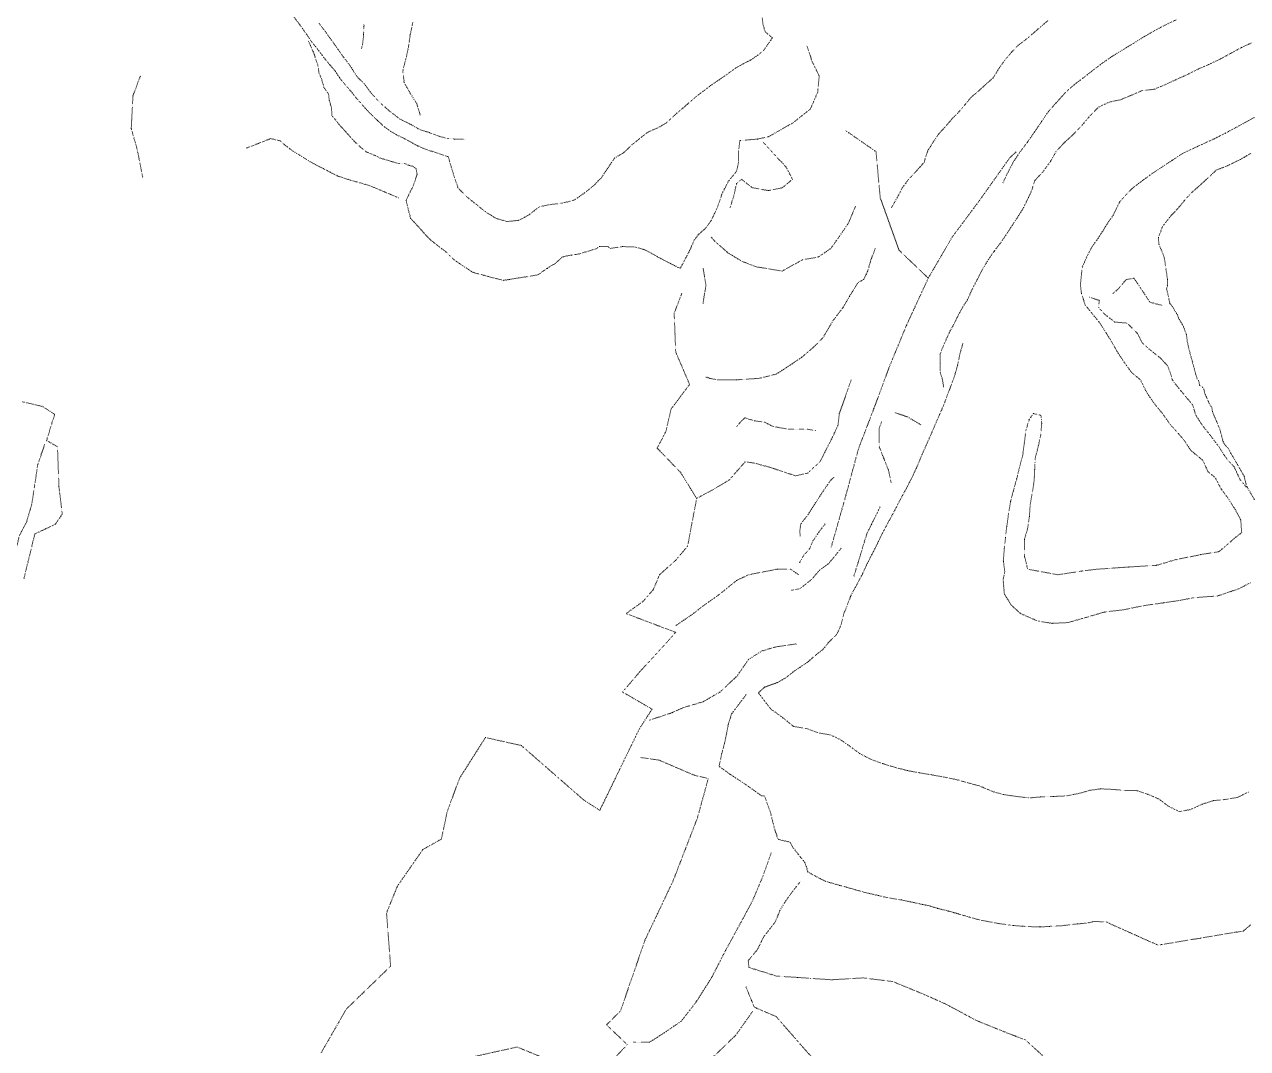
# Model space of a CAD drawing. Extents: x 682410 to 689460, y 7661803 to 7669124.
# Drawn here: x 683998.5 to 684431.4, y 7665201.2 to 7665563.8 of the extents above; entities that cross this region are included whole.
import ezdxf

# ---------------------------------------------------------------- set-up
doc = ezdxf.new("R2010")
doc.units = 0
doc.header["$MEASUREMENT"] = 0
doc.linetypes.add('DOT', pattern=[0.25, 0, -0.25])
doc.layers.add('02 TOE_Line', color=1, linetype='DOT', lineweight=20)

msp = doc.modelspace()

# ---------------------------------------------------------------- linework, layer by layer
at = {"layer": '02 TOE_Line'}
for points in [[(684092.9, 7665567.78, 4162.32), (684096.03, 7665563.64, 4162.95), (684098.41, 7665560.27, 4163.87), (684100.11, 7665557.78, 4164.41), (684102.29, 7665555.01, 4165.07), (684104.62, 7665551.93, 4165.77), (684106.99, 7665549.07, 4166.51), (684108.64, 7665547.19, 4167.02), (684110.05, 7665544.88, 4167.32), (684112.24, 7665542.26, 4168.05), (684114.34, 7665539.84, 4168.37), (684116, 7665537.71, 4168.83), (684117.88, 7665535.62, 4169.18), (684119.58, 7665533.64, 4169.58), (684121.62, 7665531.62, 4169.86), (684123.5, 7665529.77, 4170.32), (684125.56, 7665527.85, 4170.63), (684127.95, 7665526.09, 4170.89), (684130.39, 7665524.64, 4171.13), (684132.89, 7665523.48, 4171.31), (684135.1, 7665522.25, 4171.39), (684137.76, 7665520.82, 4171.52), (684140.36, 7665519.66, 4171.67), (684144.81, 7665518.23, 4172), (684148.49, 7665517, 4172.23), (684150.49, 7665510.33, 4172.99), (684152.01, 7665505.88, 4172.95), (684155.02, 7665502.86, 4172.89), (684158.47, 7665500.06, 4172.84), (684161.61, 7665497.54, 4172.7), (684165.46, 7665495.15, 4172.7), (684169.4, 7665494.04, 4172.6), (684173.51, 7665494.49, 4172.51), (684177.16, 7665496.44, 4172.32), (684180.67, 7665499.24, 4172.31), (684184.6, 7665500.08, 4172.29), (684188.81, 7665500.54, 4172.29), (684192.99, 7665501.56, 4172.2), (684196.53, 7665503.99, 4172.2), (684199.79, 7665506.58, 4172.19), (684202.66, 7665509.49, 4172.16), (684204.99, 7665512.93, 4172.06), (684207.36, 7665516.52, 4171.88), (684210.58, 7665518.37, 4172.25), (684213.55, 7665521.21, 4172.24), (684218.94, 7665525.56, 4172.36), (684223.45, 7665527.59, 4172.52), (684225.69, 7665528.94, 4172.26), (684228.94, 7665531.95, 4172.38), (684233.08, 7665535.48, 4172.45), (684236.29, 7665538.32, 4172.45), (684241.4, 7665542.17, 4172.55), (684246.86, 7665545.9, 4172.65), (684250.61, 7665548.63, 4172.67), (684255.52, 7665551.23, 4172.81), (684258.43, 7665553.15, 4172.96), (684260.32, 7665554.86, 4172.86), (684263.26, 7665559.09, 4172.84), (684260.73, 7665561.19, 4172.8), (684259.97, 7665563.62, 4172.82), (684259.65, 7665566.3, 4172.82)], [(684102.77, 7665564.22, 4163.82), (684104.81, 7665561.55, 4164.39), (684106.59, 7665559.07, 4164.96), (684108.56, 7665556.32, 4165.63), (684111.36, 7665552.35, 4166.55), (684113.91, 7665549, 4167.32), (684116.15, 7665545.42, 4168.13), (684118.84, 7665542.74, 4168.62), (684121.42, 7665539.28, 4169.32), (684124.24, 7665536.22, 4169.89), (684127.65, 7665533.19, 4170.44), (684131.42, 7665530.34, 4171), (684135.38, 7665528.34, 4171.29), (684138.08, 7665526.76, 4171.57), (684141.91, 7665525.49, 4171.88), (684145.25, 7665524.23, 4172.17), (684148.22, 7665523.46, 4172.19), (684150.84, 7665523.23, 4172.22), (684154.69, 7665523.24, 4172.34)], [(684117.83, 7665555.15, 4165.78), (684117.9, 7665555.52, 4165.77), (684118.23, 7665557.25, 4165.74), (684118.44, 7665558.78, 4165.65), (684118.55, 7665560.23, 4165.57), (684118.62, 7665562.3, 4165.39), (684118.65, 7665563.24, 4165.31), (684118.72, 7665563.84, 4165.26)], [(684135.97, 7665564.51, 4173.47), (684135.03, 7665560.13, 4173.53), (684134.44, 7665555.81, 4173.59), (684133.53, 7665551.67, 4173.59), (684132.43, 7665547.31, 4173.45), (684132.92, 7665543.27, 4173.46), (684135.08, 7665539.41, 4173.46), (684137.35, 7665535.8, 4173.45), (684138.64, 7665531.67, 4173.35)], [(684305.44, 7665499, 4135.4), (684307.44, 7665502.5, 4135.38), (684309.25, 7665506, 4135.38), (684311.5, 7665509, 4135.48), (684314.31, 7665512, 4135.29), (684316.94, 7665515, 4135.34), (684318.19, 7665519, 4135.4), (684320.06, 7665522, 4135.38), (684322.06, 7665525, 4135.54), (684324.38, 7665527.5, 4135.5), (684326.94, 7665530.5, 4135.3), (684329.38, 7665533, 4135.26), (684331.5, 7665535.5, 4135.23), (684333.56, 7665538, 4135.13), (684335.94, 7665540, 4135.39), (684338.69, 7665542.5, 4135.42), (684341.44, 7665545, 4135.49), (684343.62, 7665548.5, 4135.47), (684345.75, 7665551.5, 4135.2), (684347.94, 7665554, 4135.1), (684350.31, 7665556.5, 4135.09), (684353, 7665558.5, 4135.19), (684355.94, 7665561, 4135.21), (684358.81, 7665563.5, 4135.46), (684361.19, 7665565.5, 4135.57)], [(684406.2, 7665565.46, 4118.78), (684402.32, 7665563.62, 4118.55), (684398.44, 7665561.57, 4118.31), (684394.67, 7665559.39, 4118.08), (684390.94, 7665557.07, 4117.84), (684383.36, 7665552.43, 4116.64), (684380.08, 7665550.15, 4116.48), (684376.83, 7665547.69, 4116.31), (684373.27, 7665544.9, 4116.13), (684370.03, 7665542.44, 4115.96), (684366.97, 7665539.7, 4115.8), (684360.97, 7665533, 4114.89), (684358.5, 7665529.37, 4114.66), (684355.98, 7665525.66, 4114.42), (684353.54, 7665522.14, 4114.2), (684351.01, 7665518.82, 4113.98), (684348.62, 7665515.23, 4113.75), (684346.39, 7665510.99, 4113.49), (684344.86, 7665507.74, 4113.3)], [(684275.46, 7665556.29, 4168.57), (684277.37, 7665550.57, 4165.33), (684279.83, 7665545.61, 4163.18), (684279.29, 7665539.82, 4160.34), (684276.67, 7665533.82, 4158.21), (684270.61, 7665529.03, 4158.07), (684261.9, 7665524.07, 4158.08), (684257.96, 7665523.23, 4158.63), (684251.74, 7665522.72, 4161.36), (684251.31, 7665519.07, 4159.32), (684251.27, 7665514.9, 4157.07), (684250.62, 7665511.97, 4155.28), (684247.55, 7665508.07, 4154.83), (684245.44, 7665503.89, 4153.74), (684243.73, 7665498.94, 4152.11), (684241.63, 7665494.42, 4150), (684239.47, 7665491.51, 4148.48), (684236.99, 7665489.38, 4147.64), (684236.94, 7665489.3, 4147.62), (684236.94, 7665489.29, 4147.62), (684236.91, 7665489.26, 4147.62), (684236.48, 7665488.63, 4147.51), (684235.6, 7665487.55, 4147.28), (684235.04, 7665486.14, 4147.08), (684234.7, 7665485.5, 4147.05), (684234.34, 7665484.48, 4146.87), (684233.91, 7665483.65, 4146.67), (684233, 7665481.91, 4146.27), (684232.6, 7665481.14, 4146.09), (684230.94, 7665477.97, 4145.35), (684230.88, 7665477.84, 4145.32), (684230.7, 7665477.53, 4145.25), (684229.79, 7665477.82, 4145.88), (684227.95, 7665478.77, 4147.32), (684222.67, 7665481.5, 4151.45), (684222.54, 7665481.56, 4151.55), (684219.32, 7665483.43, 4154.07), (684218.08, 7665483.97, 4154.94), (684217.91, 7665484.08, 4155.08), (684214.61, 7665485.02, 4157.11), (684214.28, 7665485.03, 4157.27), (684210.47, 7665485.18, 4159.08), (684210.29, 7665485.2, 4159.17), (684210.22, 7665485.19, 4159.19), (684206.42, 7665484.59, 4160.39), (684205.75, 7665484.48, 4160.61), (684205.07, 7665485.17, 4161.3), (684202.02, 7665485.23, 4162.59), (684201.43, 7665484.8, 4162.57), (684200.88, 7665484.39, 4162.55), (684198.13, 7665483.59, 4162.52), (684198.08, 7665483.58, 4162.52), (684194.41, 7665482.45, 4162.43), (684192.09, 7665482.16, 4162.4), (684191.16, 7665482.04, 4162.38), (684189.19, 7665481.53, 4162.34), (684188.82, 7665481.45, 4162.34), (684187.52, 7665480.21, 4162.23), (684186.52, 7665479.28, 4162.16), (684185.7, 7665478.78, 4162.11), (684183.38, 7665477.39, 4162.02), (684182.47, 7665476.76, 4161.97), (684181.62, 7665476.13, 4161.9), (684181.02, 7665475.7, 4161.86), (684180.2, 7665475.14, 4161.82), (684173.5, 7665474.06, 4161.69), (684172.07, 7665473.84, 4161.67), (684170.05, 7665473.53, 4161.64), (684168.11, 7665473.21, 4161.59), (684163.91, 7665474.26, 4161.58), (684161.59, 7665474.9, 4161.62), (684160.99, 7665475.06, 4161.62), (684157.96, 7665475.83, 4161.62), (684157.29, 7665476.01, 4161.63), (684153.36, 7665478.59, 4161.73), (684152.73, 7665479.01, 4161.74), (684150.54, 7665480.52, 4161.84), (684150.22, 7665480.79, 4161.88), (684148.78, 7665482.22, 4162.1), (684147.52, 7665483.47, 4162.29), (684146.38, 7665484.29, 4162.28), (684143.94, 7665486.19, 4162.27), (684143.64, 7665486.43, 4162.27), (684143.29, 7665486.7, 4162.27), (684142.48, 7665487.34, 4162.27), (684141.86, 7665487.88, 4162.3), (684140.94, 7665488.89, 4162.36), (684139.25, 7665490.75, 4162.48), (684138.08, 7665492.04, 4162.56), (684135.21, 7665495.14, 4162.72), (684135.17, 7665495.27, 4162.72), (684134.63, 7665497.28, 4162.87), (684133.61, 7665501.4, 4163.18), (684133.59, 7665501.53, 4163.19), (684135.04, 7665504.55, 4164.82), (684135.97, 7665506.27, 4165.82), (684137.47, 7665510.7, 4168.22), (684137.14, 7665512.75, 4169.12), (684135.97, 7665513.6, 4168.98), (684134.68, 7665513.92, 4169.01), (684132.72, 7665514.7, 4168.85), (684130.72, 7665514.59, 4168.74), (684128.72, 7665515.21, 4168.64), (684126.91, 7665515.76, 4168.39), (684124.42, 7665516.51, 4168.03), (684122.83, 7665517.33, 4167.72), (684119.46, 7665518.71, 4167.74), (684116.66, 7665521.05, 4167.39), (684114.21, 7665523.54, 4166.95), (684112.6, 7665525.43, 4166.68), (684109.98, 7665528.27, 4166.02), (684107.3, 7665531.64, 4165.66), (684107.21, 7665534.31, 4165.67), (684106.41, 7665536.93, 4165.68), (684106.15, 7665539.17, 4165.71), (684104.48, 7665541.59, 4165), (684103.78, 7665544.22, 4164.87), (684102.76, 7665546.68, 4164.8), (684102.35, 7665549.39, 4164.84), (684100.93, 7665553.66, 4164.63), (684098.91, 7665558.19, 4164.35)], [(684323.9, 7665435.47, 4106.45), (684323.42, 7665438.23, 4106.49), (684322.62, 7665440.89, 4106.64), (684322.7, 7665443.84, 4106.59), (684322.58, 7665446.99, 4106.78), (684323.53, 7665449.5, 4106.64), (684325.03, 7665452.85, 4106.86), (684325.95, 7665454.91, 4106.89), (684327.39, 7665457.46, 4106.84), (684328.68, 7665460.15, 4107.08), (684330.5, 7665463.56, 4107.23), (684332.36, 7665466.4, 4107.43), (684333.65, 7665469.41, 4107.69), (684335.63, 7665473.26, 4107.89), (684337.69, 7665477.24, 4108.28), (684339.46, 7665480.2, 4108.42), (684341.76, 7665483.54, 4108.74), (684344.15, 7665486.64, 4109.07), (684346.25, 7665489.75, 4109.3), (684348.44, 7665493.13, 4109.61), (684350.48, 7665496.22, 4109.86), (684352.21, 7665499, 4109.89), (684353.88, 7665502.52, 4110.33), (684354.94, 7665504.76, 4110.77), (684356.16, 7665508.61, 4111.03), (684358.74, 7665511.28, 4111.3), (684361.73, 7665515.4, 4111.58), (684363.8, 7665519.03, 4111.82), (684366.8, 7665522.19, 4112.14), (684369.88, 7665524.99, 4112.32), (684372.84, 7665528.09, 4112.56), (684375.45, 7665531.21, 4112.85), (684378.54, 7665534.42, 4113.14), (684382.45, 7665536.33, 4113.39), (684386.4, 7665537.13, 4113.67), (684390.21, 7665538.7, 4113.89), (684394.11, 7665540.4, 4114.15), (684398.3, 7665540.83, 4114.3), (684402.19, 7665542.44, 4114.58), (684406.08, 7665544.25, 4114.83), (684410.09, 7665546.07, 4115.14), (684413.96, 7665548.01, 4115.42), (684417.94, 7665549.74, 4115.75), (684421.9, 7665551.63, 4115.98), (684425.78, 7665553.77, 4116.23), (684429.41, 7665555.7, 4116.53), (684433.18, 7665557.42, 4116.92)], [(684040.36, 7665509.75, 4155.07), (684038.43, 7665519.49, 4154.72), (684036.31, 7665527.03, 4154.99), (684036.9, 7665538.57, 4155.12), (684039.54, 7665545.55, 4156.24)], [(684432.49, 7665366.17, 4093.42), (684428.37, 7665364.04, 4093.02), (684425.16, 7665362.94, 4093.16), (684420.74, 7665361.45, 4093.14), (684417.26, 7665361.26, 4093.39), (684412.11, 7665360.8, 4093.45), (684407.07, 7665359.84, 4093.35), (684401.68, 7665359.04, 4093.5), (684396.84, 7665358.36, 4093.78), (684392.7, 7665357.65, 4093.8), (684387.26, 7665356.54, 4093.61), (684380.82, 7665355.79, 4093.9), (684373.16, 7665353.55, 4094.29), (684367.78, 7665352.05, 4094.17), (684362.24, 7665351.78, 4094.46), (684357.15, 7665352.63, 4094.66), (684351.17, 7665355.2, 4095.19), (684347.77, 7665358.31, 4095.77), (684345.37, 7665362.15, 4096.5), (684344.92, 7665367.32, 4097.37), (684345.52, 7665370.06, 4098.91), (684345, 7665373.85, 4099), (684345.35, 7665378.14, 4099.43), (684345.77, 7665382.14, 4099.88), (684346.23, 7665386.13, 4100.32), (684346.85, 7665390.64, 4100.78), (684347.58, 7665394.92, 4101.18), (684348.57, 7665398.82, 4101.51), (684349.78, 7665403.08, 4101.93), (684350.76, 7665407.15, 4102.31), (684351.86, 7665411.37, 4102.78), (684352.43, 7665415.6, 4103.13), (684352.99, 7665420.05, 4103.44), (684354.15, 7665423.98, 4103.56), (684355.7, 7665426.07, 4103.72), (684358.32, 7665425.4, 4103.61), (684358.59, 7665422.54, 4103.29), (684358.24, 7665418.41, 4103.23), (684357.39, 7665414.58, 4103.12), (684356.28, 7665410.18, 4103.03), (684356.09, 7665406.11, 4102.92), (684355.91, 7665402.19, 4102.84), (684355.26, 7665398.04, 4102.55), (684354.51, 7665393.68, 4102.38), (684354.24, 7665389.61, 4102.19), (684353.61, 7665385.43, 4101.93), (684352.46, 7665381.47, 4101.63), (684352.55, 7665375.39, 4101.43), (684353.63, 7665370.96, 4101.27), (684364.29, 7665368.98, 4101.25), (684372.64, 7665370.27, 4101.38), (684378.23, 7665370.97, 4101.23), (684389.36, 7665371.73, 4101.43), (684399.28, 7665372.33, 4101.2), (684405.7, 7665374.26, 4101), (684414.85, 7665376.11, 4100.76), (684421.3, 7665377.17, 4100.94), (684423.73, 7665379.18, 4101.01), (684426.77, 7665381.91, 4100.55), (684429.37, 7665383.88, 4100.44), (684429.06, 7665388.41, 4100.35), (684427.15, 7665391.97, 4100.33), (684424.51, 7665396.14, 4100.36), (684422.08, 7665399.4, 4100.4), (684420.01, 7665403.37, 4100.5), (684417.48, 7665405.42, 4100.61), (684415.62, 7665409.5, 4100.79), (684411.4, 7665412.98, 4100.99), (684409.05, 7665416.52, 4101.22), (684406.91, 7665419.05, 4101.4), (684404.16, 7665422.11, 4101.57), (684401.07, 7665426.41, 4101.77), (684398.42, 7665429.59, 4101.96), (684395.82, 7665433.46, 4102.17), (684393.47, 7665438.05, 4102.43), (684390.32, 7665440.67, 4102.73), (684387.74, 7665444.27, 4103.07), (684385.43, 7665447.78, 4103.42), (684383.45, 7665451.3, 4103.69), (684381.29, 7665454.77, 4104.04), (684379.15, 7665458.15, 4104.37), (684376.55, 7665461.33, 4104.7), (684374, 7665464.49, 4105.09), (684372.66, 7665468.62, 4106.48), (684372.29, 7665471.68, 4106.95), (684372.94, 7665477.9, 4107.8), (684374.64, 7665481.75, 4108.99), (684376.29, 7665484.94, 4109.26), (684378.41, 7665487.91, 4109.66), (684380.18, 7665490.66, 4109.97), (684382.2, 7665493.93, 4110.31), (684383.78, 7665496.04, 4110.58), (684386.12, 7665500.9, 4111.29), (684389.02, 7665504.18, 4111.72), (684390.8, 7665505.91, 4111.84), (684394.63, 7665508.83, 4112.56), (684397.96, 7665511.23, 4112.92), (684401.48, 7665513.54, 4113.21), (684404.92, 7665515.82, 4113.56), (684408.41, 7665518.13, 4113.98), (684412.52, 7665520.06, 4114.37), (684416.31, 7665521.79, 4114.68), (684420.01, 7665523.5, 4114.97), (684423.65, 7665525.36, 4115.23), (684427.36, 7665527.34, 4115.53), (684431.21, 7665529.43, 4115.83), (684435.23, 7665531.63, 4116.22)], [(684318.44, 7665474, 4110.37), (684308.09, 7665483.89, 4133.03), (684301.42, 7665502.46, 4147.9), (684299.94, 7665518.78, 4155.09), (684289, 7665526.36, 4156.89)], [(684130.93, 7665502.43, 4163.16), (684125.69, 7665504.66, 4163.13), (684120.8, 7665506.7, 4163.13), (684117.24, 7665507.75, 4163.08), (684113.37, 7665508.85, 4163.03), (684109.46, 7665510.1, 4162.98), (684104.3, 7665512.76, 4162.93), (684099.92, 7665515.03, 4162.94), (684095.81, 7665517.61, 4162.97), (684093.39, 7665519.05, 4162.98), (684090.38, 7665521.36, 4163), (684089.13, 7665522.57, 4163.02), (684085.72, 7665523.43, 4163), (684077.04, 7665520.01, 4161.88)], [(684248.31, 7665499, 4155.01), (684249.56, 7665503, 4154.12), (684250.56, 7665507.5, 4154.38), (684252.31, 7665509, 4154.45), (684256.12, 7665506, 4153.99), (684261.87, 7665505, 4153.99), (684266.75, 7665506, 4154.29), (684270.38, 7665509, 4154.99), (684268.31, 7665513, 4156.18), (684266.69, 7665515, 4156.56), (684265.56, 7665516, 4156.96), (684260.12, 7665522, 4157.96)], [(684349.53, 7665518.69, 4110.63), (684347.19, 7665516.5, 4110.6), (684336.94, 7665502, 4110.57), (684326.88, 7665488.5, 4110.36), (684318.44, 7665474, 4110.37), (684310.81, 7665457.5, 4110.47), (684304.81, 7665443, 4110.53), (684299.25, 7665428, 4110.38), (684293.69, 7665413.5, 4110.42), (684289.25, 7665397, 4110.42), (684284, 7665378.5, 4110.31)], [(684433.94, 7665395.5, 4101.01), (684431.21, 7665400.2, 4101.27), (684430.64, 7665402.07, 4101.7), (684430.41, 7665403.3, 4102.01), (684430.39, 7665403.63, 4102.12), (684428.83, 7665406.35, 4102.16), (684427.95, 7665407.88, 4102.18), (684425.51, 7665412.08, 4102.22), (684425.46, 7665412.16, 4102.22), (684424.66, 7665413.72, 4102.2), (684424.13, 7665414.13, 4102.19), (684423.97, 7665414.4, 4102.19), (684423.19, 7665415.31, 4102.03), (684422.79, 7665416.19, 4101.94), (684422.75, 7665416.34, 4101.95), (684421.65, 7665420.52, 4102.12), (684421.39, 7665421.18, 4102.14), (684420.25, 7665423.78, 4102.18), (684419.85, 7665424.71, 4102.2), (684419.07, 7665426.67, 4102.24), (684419.02, 7665426.79, 4102.24), (684418.9, 7665427.59, 4102.27), (684418.8, 7665428.12, 4102.28), (684417.93, 7665429.62, 4102.32), (684417.87, 7665429.72, 4102.33), (684416.74, 7665432.23, 4102.4), (684416.47, 7665432.85, 4102.42), (684416.23, 7665433.54, 4102.44), (684416.01, 7665434.74, 4102.48), (684415.49, 7665435.4, 4102.5), (684414.97, 7665435.76, 4102.51), (684414.52, 7665436.05, 4102.52), (684414.37, 7665436.74, 4102.53), (684414.16, 7665437.74, 4102.55), (684414.11, 7665437.8, 4102.55), (684413.75, 7665438.21, 4102.56), (684413.58, 7665438.39, 4102.57), (684412.4, 7665442.6, 4102.65), (684411.91, 7665444.42, 4102.7), (684410.64, 7665449.12, 4102.83), (684410.35, 7665450.52, 4102.92), (684410.12, 7665451.6, 4103), (684409.97, 7665452.79, 4103.08), (684409.87, 7665453.63, 4103.14), (684409.78, 7665454.17, 4103.16), (684409.07, 7665456.16, 4103.26), (684408.88, 7665456.51, 4103.23), (684408.34, 7665457.65, 4103.13), (684408.28, 7665457.75, 4103.11), (684407.31, 7665459.33, 4102.89), (684407.27, 7665459.41, 4102.88), (684406.87, 7665460.2, 4102.77), (684406.57, 7665461.16, 4102.77), (684406.35, 7665461.53, 4102.77), (684405.95, 7665462.23, 4102.78), (684405.71, 7665462.25, 4102.79), (684405.34, 7665463.31, 4102.8), (684403.97, 7665465.05, 4102.84), (684403.14, 7665468.75, 4104.09), (684402.82, 7665470.19, 4104.58), (684403.08, 7665471.34, 4104.91), (684403.11, 7665471.44, 4104.94), (684403.16, 7665472.32, 4105.08), (684403.08, 7665473.68, 4105.18), (684402.1, 7665480.64, 4105.3), (684401.63, 7665482.28, 4105.17), (684400.06, 7665486.04, 4104.48), (684399.9, 7665488.37, 4104.65), (684400.79, 7665490.69, 4105.56), (684400.87, 7665490.97, 4105.65), (684401.16, 7665491.8, 4105.96), (684401.31, 7665492.19, 4106.11), (684404.08, 7665495.78, 4107.1), (684404.64, 7665496.43, 4107.31), (684405.78, 7665497.53, 4107.81), (684406.7, 7665498.59, 4108.17), (684408.5, 7665500.7, 4108.86), (684409.02, 7665501.37, 4109.04), (684409.44, 7665501.92, 4109.2), (684410.81, 7665503.41, 4109.75), (684410.86, 7665503.45, 4109.77), (684412.15, 7665504.75, 4110.38), (684412.26, 7665504.86, 4110.43), (684413.24, 7665505.64, 4110.94), (684416.22, 7665508.31, 4112.42), (684416.91, 7665509.01, 4112.75), (684418.77, 7665510.68, 4113.67), (684420.28, 7665512.2, 4114.38), (684421.06, 7665512.54, 4114.49), (684421.95, 7665512.83, 4114.67), (684424.48, 7665513.87, 4115.05), (684425.06, 7665514.16, 4115.11), (684425.37, 7665514.3, 4115.15), (684428.54, 7665515.85, 4115.48), (684428.9, 7665516.05, 4115.51), (684430.36, 7665516.86, 4115.6), (684430.64, 7665517.02, 4115.62), (684430.94, 7665517.21, 4115.64), (684431.21, 7665517.34, 4115.68), (684432.78, 7665518.25, 4115.79)], [(684241.63, 7665488.5, 4148.61), (684242.94, 7665487, 4148.37), (684247.5, 7665483, 4148.48), (684252.38, 7665480, 4148.29), (684257.56, 7665478, 4148.02), (684266.75, 7665476.5, 4147.83), (684273.88, 7665480.5, 4148), (684279.56, 7665481.5, 4147.68), (684283.94, 7665484.5, 4147.58), (684287.12, 7665489, 4147.66), (684290.19, 7665493.5, 4148.05), (684292.69, 7665499.5, 4147.94)], [(684299.69, 7665484.5, 4135.29), (684298.12, 7665480.5, 4135.46), (684297, 7665476.5, 4135.69), (684295.56, 7665473.5, 4135.63), (684293.62, 7665472.5, 4137.11), (684290.5, 7665467.5, 4137.09), (684288.19, 7665463.5, 4136.96), (684284.75, 7665459, 4136.88), (684281.19, 7665453, 4136.24), (684278.31, 7665450, 4136.24), (684273.69, 7665446, 4136.06), (684268.5, 7665442.5, 4135.56), (684264.56, 7665440, 4135.46), (684258.44, 7665438.5, 4135.61), (684250.5, 7665438, 4135.51), (684243.75, 7665438, 4135.48), (684241.13, 7665438.5, 4135.51), (684239.75, 7665439, 4136.3)], [(684238.75, 7665477.5, 4147.93), (684239.75, 7665471.5, 4147.7), (684238.75, 7665465.5, 4147.52), (684238.81, 7665465, 4147.5)], [(684401.39, 7665464.32, 4102.91), (684396.92, 7665465.46, 4103.15), (684394.23, 7665469.54, 4103.41), (684391.23, 7665474.02, 4103.91), (684388.43, 7665473.45, 4104.5), (684385.7, 7665470.19, 4104.52), (684383.74, 7665468.52, 4104.65)], [(684103.54, 7665199.71, 4130.39), (684112.39, 7665215.17, 4130.17), (684128.12, 7665230.43, 4129.53), (684126.67, 7665249.24, 4130.45), (684130.54, 7665258.79, 4131.04), (684139.46, 7665271.64, 4131.31), (684146.09, 7665275.43, 4131.09), (684148.12, 7665285.01, 4131.59), (684152.46, 7665296.83, 4131.77), (684161.67, 7665311.36, 4132.07), (684174.4, 7665308.53, 4123.14), (684196.52, 7665289.2, 4104.38), (684202.16, 7665285.58, 4099.86), (684216.24, 7665314.57, 4100.11), (684220.66, 7665321.41, 4098.44), (684210.2, 7665327.45, 4108.03), (684216.39, 7665334.7, 4111.14), (684226.47, 7665345.72, 4111.52), (684229.05, 7665348.59, 4111.7), (684211.46, 7665355.25, 4123.8), (684217.52, 7665359.59, 4122.85), (684221.09, 7665363.71, 4123.07), (684223.31, 7665368.98, 4123.23), (684228.97, 7665374.06, 4123.29), (684233.23, 7665379.08, 4122.98), (684236.44, 7665396, 4123.29), (684230.8, 7665405.17, 4130.02), (684222.47, 7665413.82, 4136.68), (684225.57, 7665419.72, 4136.68), (684227.39, 7665427.63, 4137.03), (684233.95, 7665436.38, 4136.48), (684229.03, 7665447.88, 4142.11), (684228.49, 7665461.57, 4145.38), (684231.22, 7665468.68, 4145.09)], [(684375.48, 7665467.3, 4105.78), (684378.95, 7665466.11, 4105.01), (684378.76, 7665463.53, 4104.49), (684380.81, 7665461.3, 4104.27), (684384.41, 7665458.46, 4103.71), (684388.81, 7665458.09, 4103.39), (684392.5, 7665454.4, 4102.84), (684394.15, 7665451.12, 4102.56), (684396.54, 7665448.93, 4102.48), (684400.51, 7665445.78, 4102.37), (684403.26, 7665442.89, 4102.17), (684404.27, 7665439.89, 4101.93), (684404.81, 7665437.99, 4101.83), (684406.34, 7665435.98, 4101.84), (684408.55, 7665433.28, 4101.77), (684411.94, 7665429.22, 4101.64), (684413.23, 7665425.32, 4101.5), (684415.35, 7665422.04, 4101.4), (684418.31, 7665418.3, 4101.27), (684421.29, 7665414.32, 4101.3), (684423.13, 7665411.46, 4101.4), (684424.21, 7665409.85, 4101.5), (684426.71, 7665407.17, 4101.64), (684428.83, 7665402.59, 4101.64), (684430.93, 7665400.14, 4101.24)], [(684330.68, 7665450.93, 4105.63), (684329.6, 7665447.06, 4105.24), (684328.8, 7665443.09, 4104.8), (684327.62, 7665439.04, 4104.45), (684326.13, 7665435.05, 4104.11), (684324.64, 7665430.97, 4103.73), (684322.93, 7665426.81, 4103.36), (684321.3, 7665423.11, 4103.01), (684319.69, 7665419.37, 4102.66), (684317.86, 7665415.22, 4102.31), (684316.2, 7665411.45, 4101.96), (684314.51, 7665407.39, 4101.55), (684312.69, 7665403.46, 4101.09), (684310.72, 7665399.65, 4100.74), (684308.59, 7665395.74, 4100.42), (684306.67, 7665392, 4100.1), (684304.61, 7665388.18, 4099.82), (684302.51, 7665384.34, 4099.53), (684300.72, 7665380.62, 4099.26), (684298.72, 7665376.61, 4098.89), (684296.81, 7665372.93, 4098.65), (684295.11, 7665369.18, 4098.28), (684293.15, 7665365.53, 4098), (684291.1, 7665361.77, 4097.64), (684289.53, 7665357.55, 4097.27), (684288.57, 7665355.25, 4097.11), (684287.48, 7665351.06, 4096.7), (684286.07, 7665347.88, 4095.97), (684283.19, 7665345.12, 4095.95), (684281.21, 7665342.59, 4095.94), (684278.48, 7665340.45, 4095.8), (684275.93, 7665338.21, 4095.74), (684272.95, 7665336.17, 4095.55), (684270.88, 7665334.8, 4095.51), (684268.17, 7665332.65, 4095.21), (684264.97, 7665330.79, 4095.12), (684260.46, 7665329.17, 4095.12), (684258.3, 7665327.2, 4095.23), (684260.35, 7665324.48, 4095.48), (684262.7, 7665321.42, 4095.41), (684266.18, 7665318.97, 4095.47), (684270.77, 7665315.29, 4095.37), (684275.57, 7665314.47, 4095.23), (684279.86, 7665312.92, 4095.16), (684283.95, 7665312.25, 4095.04), (684287.43, 7665310.54, 4094.79), (684290.64, 7665308.28, 4094.91), (684294.21, 7665305.68, 4095.01), (684298.19, 7665303.58, 4094.86), (684302.33, 7665302.12, 4094.6), (684306.81, 7665300.72, 4094.49), (684311.14, 7665299.66, 4094.35), (684315.48, 7665298.83, 4094.17), (684319.64, 7665298.17, 4094.15), (684323.94, 7665297.36, 4094.14), (684328.22, 7665296.52, 4094.07), (684332.45, 7665295.34, 4094.02), (684336.75, 7665294.16, 4093.86), (684341.39, 7665292.17, 4093.8), (684345.23, 7665291.15, 4093.76), (684349.45, 7665290.52, 4093.66), (684354.21, 7665289.97, 4093.58), (684358.14, 7665290.33, 4093.55), (684362.77, 7665290.49, 4093.53), (684367.49, 7665290.71, 4093.36), (684371.6, 7665291.52, 4093.21), (684375.8, 7665292.69, 4093.14), (684379.42, 7665293.2, 4092.75), (684383.65, 7665292.99, 4092.61), (684388.04, 7665292.65, 4092.32), (684392.26, 7665292.57, 4092.21), (684396.21, 7665291.26, 4092.12), (684400.12, 7665289.57, 4092.1), (684403.39, 7665287.05, 4092.14), (684407.23, 7665285.14, 4092.13), (684411.32, 7665285.87, 4092.24), (684413.64, 7665287, 4092.15), (684415.66, 7665287.85, 4091.83), (684419.51, 7665289.04, 4091.87), (684423.75, 7665289.43, 4091.83), (684427.95, 7665290.18, 4091.89), (684431.74, 7665292.06, 4091.79)], [(684236.44, 7665396, 4123.29), (684242, 7665399, 4123.2), (684247.94, 7665402.5, 4122.96), (684251.44, 7665406.5, 4122.84), (684253.69, 7665409, 4122.99), (684256.88, 7665408.5, 4122.7), (684262.5, 7665407, 4122.64), (684268.44, 7665405, 4122.77), (684271.5, 7665404, 4122.49), (684275.88, 7665405, 4122.48), (684276.31, 7665405.5, 4122.47), (684280.12, 7665409, 4122.56), (684282.12, 7665413, 4122.83), (684284.44, 7665417.5, 4123.06), (684286.5, 7665422, 4123.21), (684286.94, 7665426, 4122.61), (684291.19, 7665438, 4122.97)], [(683997.8, 7665430.22, 4123.69), (684004.86, 7665428.58, 4128.7), (684009.2, 7665425.78, 4131.95), (684006.32, 7665416.51, 4130.15), (684010.19, 7665414.32, 4132.63), (684010.71, 7665400.13, 4132.02), (684011.89, 7665390.42, 4132.02), (684009.38, 7665386.84, 4131.92), (684002.18, 7665383.44, 4131.57), (683998.28, 7665367.49, 4131.62)], [(684315.77, 7665422.12, 4106.55), (684313.28, 7665423.56, 4106.65), (684311.16, 7665424.84, 4106.69), (684306.34, 7665426.51, 4106.82)], [(684250.63, 7665421.5, 4129.67), (684252.38, 7665423.5, 4129.93), (684253.5, 7665424.5, 4129.92), (684256.94, 7665423.5, 4129.5), (684260.44, 7665423, 4129.35), (684263.5, 7665421.5, 4129.03), (684268.94, 7665420.5, 4128.79), (684273.06, 7665420.5, 4129.05), (684275.69, 7665420.5, 4128.88), (684278.69, 7665420, 4128.23)], [(684305.28, 7665401.64, 4097.98), (684304.31, 7665406.11, 4098.29), (684302.66, 7665410.29, 4102.71), (684301.01, 7665414.47, 4107.14), (684301.01, 7665420.69, 4109.29), (684301.98, 7665423.41, 4108.56)], [(683987.93, 7665349.3, 4123.63), (683989.8, 7665357.82, 4124.83), (683991.82, 7665368.39, 4126.55), (683994.83, 7665374.99, 4127.62), (683996.69, 7665382.81, 4128.03), (683999.29, 7665387.78, 4128.57), (684001.11, 7665394.05, 4129.37), (684002.11, 7665400.67, 4129.93), (684003.21, 7665408.03, 4130.1), (684005.65, 7665415.06, 4130.04)], [(684285.06, 7665403.5, 4119.88), (684283.94, 7665402.5, 4119.67), (684281.5, 7665399, 4119.52), (684278.88, 7665395, 4119.26), (684275.69, 7665390, 4118.85), (684273.31, 7665387, 4118.79), (684272.94, 7665384.5, 4118.7), (684273.12, 7665382.5, 4118.63)], [(684292.12, 7665368.5, 4098.14), (684296.69, 7665383.5, 4098.04), (684301.38, 7665393, 4097.89)], [(684281.88, 7665387, 4115), (684279.31, 7665383.5, 4114.71), (684277.62, 7665381, 4114.53), (684276.31, 7665378, 4114.19), (684274.44, 7665376, 4114.09), (684272.69, 7665373, 4113.91)], [(684269.88, 7665363.5, 4109.49), (684272.94, 7665364, 4109.78), (684277.31, 7665367.5, 4110.45), (684279.81, 7665370.5, 4110.57), (684283.19, 7665373, 4110.51), (684284.88, 7665375, 4110.42), (684287.69, 7665378.5, 4110.33)], [(684229.06, 7665351, 4111.38), (684234.94, 7665355, 4111.53), (684238.81, 7665358, 4111.69), (684244.44, 7665362, 4111.91), (684250.63, 7665367, 4112.28), (684254.88, 7665369, 4112.51), (684260.06, 7665370, 4112.78), (684265.06, 7665371, 4112.79), (684269.56, 7665371, 4112.66), (684272.56, 7665369, 4112.05)], [(684219.75, 7665317.5, 4095.35), (684227.31, 7665320, 4095.3), (684231.88, 7665322, 4095.43), (684238.62, 7665324, 4095.54), (684244.75, 7665327.5, 4095.68), (684250.63, 7665333, 4096.38), (684254.81, 7665339, 4096.92), (684259.56, 7665342, 4097.6), (684264.62, 7665343.5, 4098.46), (684271.75, 7665344.5, 4099.05)], [(684253.96, 7665326.54, 4095.84), (684248.8, 7665319.72, 4092.75), (684247.61, 7665315.8, 4090.04), (684246.94, 7665312.27, 4087.65), (684246.3, 7665309.19, 4085.6), (684245.3, 7665305.56, 4083.08), (684244.4, 7665301.18, 4080.12), (684248.19, 7665298.42, 4079.99), (684254, 7665294.58, 4079.87), (684259.43, 7665290.72, 4079.75), (684260.45, 7665290.75, 4079.81), (684262.67, 7665284.47, 4075.89), (684263.95, 7665279.2, 4072.86), (684265.29, 7665275.28, 4070.24), (684269.55, 7665274.31, 4070.09), (684270.57, 7665272.28, 4069.57), (684271.22, 7665271.58, 4069.31), (684273.21, 7665269.02, 4068.26), (684274.22, 7665267.78, 4067.76), (684274.73, 7665267.15, 4067.51), (684275.32, 7665265.54, 4066.64), (684275.67, 7665264.17, 4065.85), (684275.76, 7665263.89, 4065.7), (684275.8, 7665263.79, 4065.65), (684276.24, 7665263.54, 4065.62), (684278.66, 7665262.18, 4065.49), (684280.3, 7665261.34, 4065.45), (684281.54, 7665260.71, 4065.42), (684281.82, 7665260.56, 4065.42), (684281.89, 7665260.53, 4065.42), (684282.02, 7665260.46, 4065.42), (684283.73, 7665259.97, 4065.4), (684287.02, 7665259.03, 4065.35), (684289.47, 7665258.36, 4065.35), (684290.12, 7665258.18, 4065.35), (684291.89, 7665257.68, 4065.34), (684292.73, 7665257.44, 4065.34), (684295.22, 7665256.76, 4065.35), (684295.57, 7665256.64, 4065.33), (684296.14, 7665256.46, 4065.32), (684297.87, 7665256.08, 4065.29), (684299.54, 7665255.71, 4065.26), (684300.82, 7665255.41, 4065.24), (684303.5, 7665254.77, 4065.16), (684305.21, 7665254.47, 4065.11), (684307.03, 7665254.16, 4065.06), (684308.7, 7665253.9, 4065.03), (684308.93, 7665253.86, 4065.03), (684309.73, 7665253.7, 4065.01), (684310.51, 7665253.53, 4064.97), (684312.06, 7665253.19, 4064.89), (684312.14, 7665253.17, 4064.89), (684312.37, 7665253.12, 4064.88), (684313.67, 7665252.84, 4064.86), (684315.87, 7665252.38, 4064.81), (684315.9, 7665252.37, 4064.81), (684316.5, 7665252.24, 4064.79), (684317.44, 7665252.06, 4064.78), (684318.44, 7665251.87, 4064.77), (684319.24, 7665251.64, 4064.76), (684320, 7665251.4, 4064.73), (684320.11, 7665251.37, 4064.72), (684321.61, 7665250.91, 4064.68), (684321.75, 7665250.88, 4064.68), (684323.25, 7665250.5, 4064.64), (684324.8, 7665250.11, 4064.61), (684325.56, 7665249.93, 4064.6), (684325.87, 7665249.85, 4064.6), (684327.52, 7665249.36, 4064.56), (684328.36, 7665249.12, 4064.54), (684329.11, 7665248.89, 4064.53), (684329.8, 7665248.68, 4064.51), (684331.46, 7665248.22, 4064.46), (684332.17, 7665248.02, 4064.45), (684333.02, 7665247.77, 4064.41), (684336.07, 7665246.92, 4064.33), (684337.45, 7665246.64, 4064.3), (684337.78, 7665246.58, 4064.29), (684338.85, 7665246.38, 4064.28), (684340.21, 7665246.09, 4064.24), (684343.9, 7665245.42, 4064.21), (684343.94, 7665245.41, 4064.2), (684345.36, 7665245.25, 4064.17), (684345.62, 7665245.21, 4064.16), (684347.49, 7665244.92, 4064.06), (684348.74, 7665244.82, 4064.06), (684351.3, 7665244.57, 4064.03), (684351.76, 7665244.55, 4064.02), (684352.92, 7665244.5, 4064.02), (684354.43, 7665244.45, 4064.02), (684355.24, 7665244.37, 4063.98), (684357.92, 7665244.31, 4064.01), (684358.2, 7665244.3, 4064.01), (684358.43, 7665244.31, 4064), (684361.35, 7665244.51, 4064.07), (684361.55, 7665244.52, 4064.07), (684363.94, 7665244.65, 4064.09), (684365.66, 7665244.73, 4064.11), (684365.74, 7665244.74, 4064.11), (684367.62, 7665244.96, 4064.14), (684368.27, 7665245.03, 4064.15), (684371.31, 7665245.38, 4064.19), (684372.03, 7665245.42, 4064.17), (684374.17, 7665245.64, 4064.18), (684374.93, 7665245.71, 4064.19), (684376.09, 7665246, 4064.19), (684376.62, 7665246.14, 4064.2), (684377.04, 7665246.25, 4064.2), (684381.56, 7665246.06, 4064.24), (684382.3, 7665245.7, 4064.24), (684383.4, 7665245.14, 4064.23), (684383.56, 7665245.06, 4064.23), (684385.82, 7665244.07, 4064.22), (684387.98, 7665243.11, 4064.21), (684388.36, 7665242.94, 4064.21), (684388.45, 7665242.9, 4064.21), (684388.55, 7665242.86, 4064.21), (684390.08, 7665242.16, 4064.19), (684392.89, 7665240.91, 4064.18), (684393.04, 7665240.84, 4064.17), (684394.65, 7665240.1, 4064.15), (684396.12, 7665239.46, 4064.15), (684399.25, 7665238.11, 4064.16), (684399.88, 7665237.85, 4064.17), (684401.07, 7665238.06, 4064.19), (684403.93, 7665238.52, 4064.21), (684407.05, 7665239.07, 4064.26), (684411.09, 7665239.72, 4064.29), (684412.25, 7665239.92, 4064.31), (684414.88, 7665240.33, 4064.31), (684418.08, 7665240.89, 4064.36), (684420.02, 7665241.23, 4064.39), (684424.25, 7665241.96, 4064.45), (684426.42, 7665242.33, 4064.48), (684427.67, 7665242.51, 4064.48), (684428, 7665242.56, 4064.47), (684429.49, 7665242.77, 4064.47), (684429.8, 7665242.82, 4064.47), (684429.92, 7665242.84, 4064.47), (684430.33, 7665243.17, 4064.48), (684431.38, 7665244.04, 4064.5), (684432.58, 7665245.14, 4064.53)], [(684201.61, 7665191.73, 4074.58), (684211.88, 7665202.62, 4073.03), (684204.55, 7665209.64, 4079.25), (684209.48, 7665214.56, 4078.21), (684218.16, 7665239.63, 4078.93), (684228.13, 7665260.66, 4079.13), (684236.7, 7665282.84, 4079.21), (684240.56, 7665296.84, 4080.01), (684235.52, 7665298.05, 4083.08), (684223.04, 7665303.4, 4091.42), (684216.54, 7665304.3, 4094.65)], [(684214.06, 7665203.5, 4072.78), (684219.81, 7665203.5, 4071.08), (684225.25, 7665207, 4070.23), (684231.06, 7665211, 4069.31), (684236.44, 7665218, 4069.46), (684241.81, 7665226.5, 4069.53), (684246.69, 7665236, 4069.8), (684251.62, 7665245, 4069.79), (684256.19, 7665253.5, 4069.91), (684260, 7665262.5, 4069.93), (684262.88, 7665270.5, 4070.09)], [(684358.97, 7665198.66, 4063.89), (684355.94, 7665201.45, 4063.93), (684352.85, 7665204.29, 4063.68), (684346.59, 7665206.68, 4064.08), (684335.45, 7665211.18, 4064.31), (684324.97, 7665216.82, 4064.3), (684317.19, 7665220.32, 4064.32), (684305.89, 7665224.96, 4064.61), (684295.38, 7665226.26, 4065.3), (684284.13, 7665225.59, 4065.69), (684272.12, 7665226.43, 4065.95), (684264.81, 7665226.88, 4066.41), (684254.94, 7665229.96, 4066.61), (684254.71, 7665232.41, 4066.12), (684257.9, 7665236.21, 4066.08), (684260.15, 7665240.75, 4066.18), (684264.33, 7665246.16, 4066.07), (684265.91, 7665250.13, 4065.95), (684268.13, 7665253.74, 4066.01), (684270.47, 7665257, 4065.93), (684273.12, 7665260.32, 4065.81)], [(684253.91, 7665223.06, 4064.09), (684256.84, 7665215.91, 4060.13), (684264.6, 7665212.55, 4058.84), (684269.11, 7665207.39, 4054.89), (684273.62, 7665202.23, 4050.9), (684280.03, 7665194.99, 4046.15)], [(684224.69, 7665174, 4059.83), (684226.69, 7665183, 4060.68), (684234.81, 7665191.5, 4060.48), (684243.06, 7665199, 4060.54), (684250.31, 7665206, 4060.2), (684256.31, 7665214.5, 4059.98)], [(684156.03, 7665198.04, 4102.8), (684172.9, 7665201.79, 4091.62), (684181.19, 7665198.39, 4086.83)]]:
    msp.add_polyline3d(points, dxfattribs=at)

doc.saveas('drawing.dxf')
